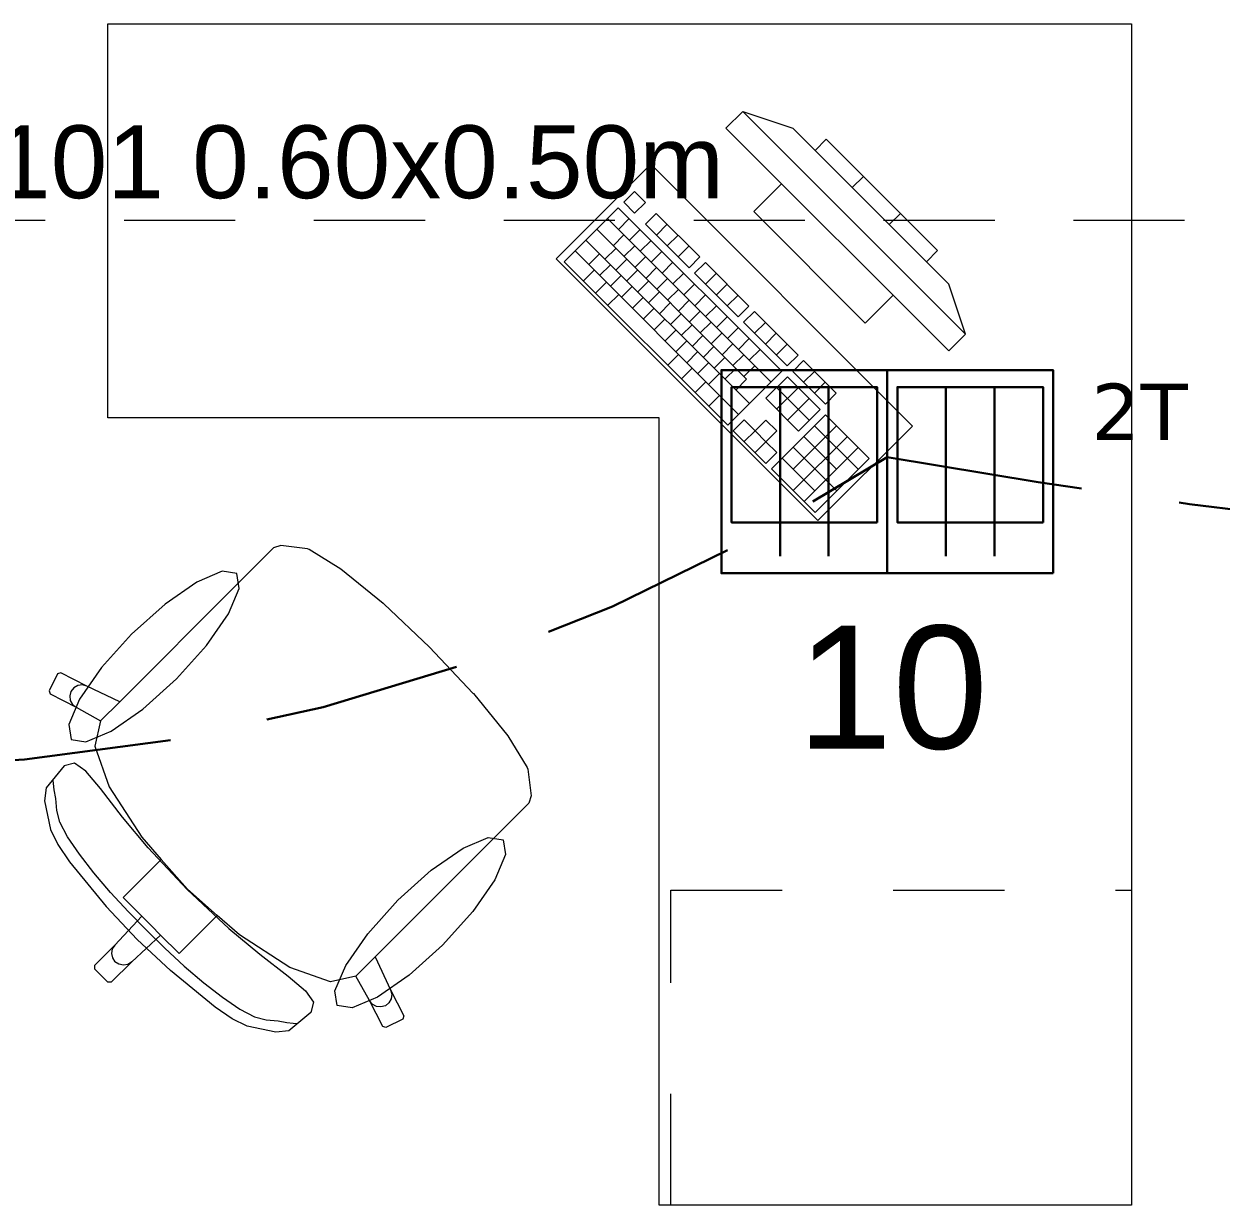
# Model space of a CAD drawing. Header units: inches. Extents: x -19 to 5698, y -728 to 92.
# Drawn here: x 116.666 to 118.186, y 38.149 to 39.649 of the extents above; entities that cross this region are included whole.
import ezdxf

# ---------------------------------------------------------------- set-up
doc = ezdxf.new("R2010")
doc.units = ezdxf.units.IN
doc.header["$MEASUREMENT"] = 0
for name, pattern in [('HIDDEN', [0.375, 0.25, -0.125]), ('Hidden Line', [0.195611, 0.141111, -0.0545]), ('Rayas', [0.282222, 0.141111, -0.141111])]:
    doc.linetypes.add(name, pattern=pattern)
doc.layers.get('0').update_dxf_attribs({"color": 61})
doc.layers.add('00 conduct tomacorr', color=120, linetype='HIDDEN', lineweight=30)
doc.layers.add('00 IE LUZ EMERGENCIA', color=253, linetype='Continuous', lineweight=0)
for name, color, linetype in [('08 _ STR _ EXT _ 09 Vigas', 251, 'Continuous'), ('Interior - Mobiliario', 7, 'Continuous'), ('Notas - Etiquetas', 7, 'Continuous')]:
    doc.layers.add(name, color=color, linetype=linetype)
doc.styles.add('Annotative', font='arial.ttf')
doc.styles.add('Estilo_Generado_4', font='swisse.ttf')

# ---------------------------------------------------------------- blocks, each defined once
blk = doc.blocks.new('CAJA POP UP 6 MODULOS')
at = {"layer": '00 conduct tomacorr', "linetype": 'Continuous'}
for p, q in [((-0.095, -0.165), (-0.095, -0.0151)), ((-0.052, -0.165), (-0.052, -0.0151)), ((0.052, -0.165), (0.052, -0.0151)), ((0.095, -0.165), (0.095, -0.0151)), ((0, -0.165), (0, -0.18))]:
    blk.add_line(p, q, dxfattribs=at)
for points in [[(-0.147, 0), (0.147, 0), (0.147, -0.18), (-0.147, -0.18)], [(0, 0), (0.147, 0), (0.147, -0.18), (0, -0.18)]]:
    blk.add_lwpolyline(points, close=True, dxfattribs=at)
for points in [[(-0.138, -0.045), (-0.009, -0.045), (-0.009, -0.165), (-0.138, -0.165), (-0.138, -0.045)], [(0.009, -0.045), (0.138, -0.045), (0.138, -0.165), (0.009, -0.165), (0.009, -0.045)]]:
    blk.add_lwpolyline(points, dxfattribs=at)
at = {"color": 1, "insert": (-0.1807, -0.168), "char_height": 0.05, "attachment_point": 1, "rotation": 180}
blk.add_mtext_dynamic_manual_height_columns('{\\fVerdana|b0|i0|c0|p34;2T}', width=0.000481, gutter_width=0.1561, heights=[0], dxfattribs=at)

msp = doc.modelspace()

# ---------------------------------------------------------------- linework, layer by layer
at = {"layer": '00 conduct tomacorr'}
for centre, radius, start, end in [((116.4404, 41.1147), 2.4103, 229.3184, 303.2637), ((119.279, 47.582), 8.6172, 259.86315, 280.47933)]:
    msp.add_arc(centre, radius, start, end, dxfattribs=at)
at = {"layer": '08 _ STR _ EXT _ 09 Vigas', "color": 251, "linetype": 'Hidden Line', "lineweight": 13, "true_color": 0x636466}
msp.add_line((116.07, 39.4), (122.57, 39.4), dxfattribs=at)
at = {"layer": 'Interior - Mobiliario', "color": 175, "linetype": 'Continuous', "lineweight": 13}
for p, q in [((117.5788, 39.5382), (117.5576, 39.517)), ((117.8616, 39.2554), (117.5788, 39.5382)), ((117.5788, 39.5382), (117.6424, 39.517)), ((117.5576, 39.517), (117.8404, 39.2342)), ((117.6424, 39.517), (117.8404, 39.319)), ((117.6849, 39.5029), (117.6707, 39.4887)), ((117.8263, 39.3615), (117.6849, 39.5029)), ((117.6707, 39.4887), (117.8121, 39.3473)), ((117.6283, 39.4463), (117.5929, 39.411)), ((117.7697, 39.3049), (117.6283, 39.4463)), ((117.7179, 39.4416), (117.732, 39.4557)), ((117.4414, 39.4365), (117.4277, 39.4228)), ((117.4553, 39.4227), (117.4414, 39.4365)), ((117.4208, 39.4159), (117.3523, 39.3474)), ((117.6285, 39.2082), (117.4208, 39.4159)), ((117.4277, 39.4228), (117.4415, 39.4089)), ((117.4415, 39.4089), (117.4553, 39.4227)), ((117.4071, 39.4022), (117.6148, 39.1945)), ((117.421, 39.3884), (117.4347, 39.4021)), ((117.4691, 39.4088), (117.4554, 39.3951)), ((117.5245, 39.3534), (117.4691, 39.4088)), ((117.5929, 39.411), (117.7344, 39.2695)), ((117.765, 39.3945), (117.7791, 39.4086)), ((117.3934, 39.3885), (117.5838, 39.1981)), ((117.4348, 39.3745), (117.4485, 39.3882)), ((117.4554, 39.3951), (117.5108, 39.3397)), ((117.4692, 39.3812), (117.4829, 39.395)), ((117.3797, 39.3748), (117.5874, 39.1671)), ((117.4142, 39.3677), (117.4279, 39.3814)), ((117.4487, 39.3607), (117.4624, 39.3744)), ((117.4831, 39.3674), (117.4968, 39.3811)), ((117.366, 39.3611), (117.5737, 39.1534)), ((117.3833, 39.3438), (117.397, 39.3575)), ((117.4039, 39.3506), (117.4176, 39.3643)), ((117.428, 39.3539), (117.4417, 39.3676)), ((117.4419, 39.34), (117.4556, 39.3537)), ((117.4625, 39.3468), (117.4762, 39.3605)), ((117.4969, 39.3535), (117.5106, 39.3673)), ((117.5108, 39.3397), (117.5245, 39.3534)), ((117.8121, 39.3473), (117.8263, 39.3615)), ((117.3523, 39.3474), (117.56, 39.1396)), ((117.3971, 39.3299), (117.4109, 39.3436)), ((117.4178, 39.3367), (117.4315, 39.3504)), ((117.4557, 39.3262), (117.4694, 39.3399)), ((117.4764, 39.333), (117.4901, 39.3467)), ((117.5314, 39.3465), (117.5177, 39.3328)), ((117.5868, 39.2911), (117.5314, 39.3465)), ((117.3765, 39.3231), (117.3902, 39.3368)), ((117.411, 39.3161), (117.4247, 39.3298)), ((117.4316, 39.3229), (117.4453, 39.3366)), ((117.4696, 39.3123), (117.4833, 39.3261)), ((117.4902, 39.3191), (117.5039, 39.3328)), ((117.5177, 39.3328), (117.5731, 39.2774)), ((117.5315, 39.3189), (117.5453, 39.3326)), ((117.3921, 39.3075), (117.4058, 39.3213)), ((117.4248, 39.3022), (117.4385, 39.3159)), ((117.4455, 39.309), (117.4592, 39.3227)), ((117.4593, 39.2952), (117.473, 39.3089)), ((117.4834, 39.2985), (117.4971, 39.3122)), ((117.5041, 39.3053), (117.5178, 39.319)), ((117.5454, 39.3051), (117.5591, 39.3188)), ((117.8616, 39.2554), (117.8404, 39.319)), ((117.4077, 39.292), (117.4214, 39.3057)), ((117.4387, 39.2884), (117.4524, 39.3021)), ((117.4732, 39.2813), (117.4869, 39.295)), ((117.4973, 39.2846), (117.511, 39.2984)), ((117.5179, 39.2914), (117.5316, 39.3051)), ((117.5592, 39.2912), (117.573, 39.3049)), ((117.7344, 39.2695), (117.7697, 39.3049)), ((117.4525, 39.2745), (117.4662, 39.2882)), ((117.487, 39.2675), (117.5007, 39.2812)), ((117.5111, 39.2708), (117.5248, 39.2845)), ((117.5318, 39.2776), (117.5455, 39.2913)), ((117.5456, 39.2637), (117.5593, 39.2775)), ((117.5731, 39.2774), (117.5868, 39.2911)), ((117.5937, 39.2842), (117.58, 39.2705)), ((117.6491, 39.2288), (117.5937, 39.2842)), ((117.4664, 39.2607), (117.4801, 39.2744)), ((117.5009, 39.2536), (117.5146, 39.2673)), ((117.525, 39.2569), (117.5387, 39.2707)), ((117.5594, 39.2499), (117.5732, 39.2636)), ((117.58, 39.2705), (117.6354, 39.2151)), ((117.5939, 39.2566), (117.6076, 39.2703)), ((117.4802, 39.2468), (117.4939, 39.2605)), ((117.5147, 39.2398), (117.5284, 39.2535)), ((117.5388, 39.2431), (117.5525, 39.2568)), ((117.5733, 39.236), (117.587, 39.2498)), ((117.6077, 39.2428), (117.6214, 39.2565)), ((117.8404, 39.2342), (117.8616, 39.2554)), ((117.4941, 39.233), (117.5078, 39.2467)), ((117.5079, 39.2191), (117.5216, 39.2328)), ((117.5286, 39.2259), (117.5423, 39.2396)), ((117.5527, 39.2293), (117.5664, 39.243)), ((117.5871, 39.2222), (117.6009, 39.2359)), ((117.6216, 39.2289), (117.6353, 39.2426)), ((117.4838, 39.2158), (117.4975, 39.2295)), ((117.5218, 39.2053), (117.5355, 39.219)), ((117.5424, 39.2121), (117.5561, 39.2258)), ((117.5665, 39.2154), (117.5802, 39.2291)), ((117.6354, 39.2151), (117.6491, 39.2288)), ((117.656, 39.2219), (117.6423, 39.2081)), ((117.6976, 39.1803), (117.656, 39.2219)), ((117.5011, 39.1985), (117.5148, 39.2122)), ((117.5356, 39.1914), (117.5493, 39.2052)), ((117.5563, 39.1982), (117.57, 39.2119)), ((117.56, 39.1396), (117.6285, 39.2082)), ((117.5804, 39.2016), (117.5941, 39.2153)), ((117.6423, 39.2081), (117.6839, 39.1666)), ((117.6562, 39.1943), (117.6699, 39.208)), ((117.5184, 39.1812), (117.5322, 39.1949)), ((117.5701, 39.1844), (117.5838, 39.1981)), ((117.6355, 39.2013), (117.608, 39.1739)), ((117.6218, 39.1876), (117.6633, 39.146)), ((117.6219, 39.16), (117.6493, 39.1874)), ((117.677, 39.1597), (117.6355, 39.2013)), ((117.67, 39.1805), (117.6837, 39.1942)), ((117.5357, 39.1639), (117.5495, 39.1776)), ((117.608, 39.1739), (117.6496, 39.1323)), ((117.6357, 39.1462), (117.6632, 39.1736)), ((117.6839, 39.1666), (117.6976, 39.1803)), ((117.6496, 39.1323), (117.677, 39.1597)), ((117.5806, 39.1464), (117.5669, 39.1327)), ((117.5945, 39.1326), (117.5806, 39.1464)), ((117.6082, 39.1463), (117.5945, 39.1326)), ((117.622, 39.1325), (117.6082, 39.1463)), ((117.6839, 39.1528), (117.6154, 39.0843)), ((117.7393, 39.0974), (117.6839, 39.1528)), ((117.5669, 39.1327), (117.6084, 39.0912)), ((117.5808, 39.1189), (117.5945, 39.1326)), ((117.5945, 39.1326), (117.6083, 39.1187)), ((117.6083, 39.1187), (117.622, 39.1325)), ((117.6429, 39.0841), (117.6978, 39.139)), ((117.6565, 39.1254), (117.6981, 39.0839)), ((117.6702, 39.1391), (117.7256, 39.0837)), ((117.5946, 39.105), (117.6083, 39.1187)), ((117.6222, 39.1049), (117.6083, 39.1187)), ((117.6428, 39.1117), (117.6982, 39.0563)), ((117.6431, 39.0566), (117.7116, 39.1251)), ((117.6569, 39.0427), (117.7255, 39.1113)), ((117.6084, 39.0912), (117.6222, 39.1049)), ((117.6291, 39.098), (117.6706, 39.0564)), ((117.6708, 39.0289), (117.7393, 39.0974)), ((117.6154, 39.0843), (117.6708, 39.0289)), ((116.9831, 38.9839), (116.9612, 38.962)), ((116.9924, 38.9868), (116.9831, 38.9839)), ((117.0263, 38.9828), (116.9924, 38.9868)), ((117.0285, 38.9819), (117.0263, 38.9828)), ((117.0685, 38.957), (117.0285, 38.9819)), ((116.9612, 38.962), (116.9357, 38.9365)), ((117.1222, 38.9134), (117.0685, 38.957)), ((116.9357, 38.9365), (116.7878, 38.7886)), ((117.123, 38.9128), (117.1222, 38.9134)), ((117.1813, 38.8579), (117.123, 38.9128)), ((117.1813, 38.8579), (117.2362, 38.7996)), ((116.7089, 38.8239), (116.6981, 38.8025)), ((116.7129, 38.8252), (116.7089, 38.8239)), ((116.746, 38.8082), (116.7129, 38.8252)), ((116.7295, 38.8063), (116.7258, 38.8017)), ((116.7346, 38.8092), (116.7295, 38.8063)), ((116.7404, 38.8098), (116.7346, 38.8092)), ((116.746, 38.8082), (116.7404, 38.8098)), ((116.7878, 38.7886), (116.746, 38.8082)), ((116.6981, 38.8025), (116.6994, 38.7985)), ((116.6994, 38.7985), (116.7325, 38.7815)), ((116.7258, 38.8017), (116.7243, 38.7961)), ((116.7243, 38.7961), (116.725, 38.7903)), ((117.2362, 38.7996), (117.2369, 38.7988)), ((117.2369, 38.7988), (117.2804, 38.7451)), ((116.725, 38.7903), (116.7279, 38.7851)), ((116.7279, 38.7851), (116.7325, 38.7815)), ((116.7325, 38.7815), (116.7635, 38.7642)), ((116.7636, 38.7644), (116.7878, 38.7886)), ((116.7635, 38.7642), (116.7561, 38.7322)), ((116.7636, 38.7644), (116.7635, 38.7642)), ((116.7561, 38.7322), (116.7744, 38.6803)), ((117.2804, 38.7451), (117.3053, 38.705)), ((116.7174, 38.7071), (116.6942, 38.6793)), ((116.7303, 38.7105), (116.7174, 38.7071)), ((116.7447, 38.7005), (116.7303, 38.7105)), ((116.7633, 38.6782), (116.7447, 38.7005)), ((117.3053, 38.705), (117.3062, 38.7029)), ((117.3062, 38.7029), (117.3102, 38.669)), ((116.7039, 38.6845), (116.7031, 38.6891)), ((116.7047, 38.6765), (116.7039, 38.6845)), ((116.6942, 38.6793), (116.6924, 38.6625)), ((116.7067, 38.6657), (116.7047, 38.6765)), ((116.7912, 38.6421), (116.7633, 38.6782)), ((116.7744, 38.6803), (116.8158, 38.6164)), ((116.6924, 38.6625), (116.7001, 38.6264)), ((116.7078, 38.6503), (116.7067, 38.6657)), ((117.3073, 38.6597), (117.2854, 38.6378)), ((117.3102, 38.669), (117.3073, 38.6597)), ((116.7117, 38.6356), (116.7078, 38.6503)), ((116.8239, 38.6028), (116.7912, 38.6421)), ((116.7001, 38.6264), (116.7091, 38.6071)), ((116.7217, 38.6168), (116.7117, 38.6356)), ((117.2854, 38.6378), (117.2599, 38.6123)), ((116.7366, 38.5949), (116.7217, 38.6168)), ((116.8158, 38.6164), (116.8405, 38.5883)), ((117.2599, 38.6123), (117.112, 38.4644)), ((116.7091, 38.6071), (116.724, 38.5854)), ((116.7551, 38.5711), (116.7366, 38.5949)), ((116.8734, 38.55), (116.8239, 38.6028)), ((116.724, 38.5854), (116.7708, 38.5287)), ((116.8405, 38.5883), (116.8132, 38.5609)), ((116.8405, 38.5883), (116.8739, 38.5505)), ((116.7763, 38.5464), (116.7551, 38.5711)), ((116.8132, 38.5609), (116.792, 38.5398)), ((116.8734, 38.55), (116.9262, 38.5005)), ((116.9117, 38.5171), (116.8739, 38.5505)), ((116.7989, 38.5217), (116.7763, 38.5464)), ((116.792, 38.5398), (116.8157, 38.5161)), ((116.7708, 38.5287), (116.8099, 38.4865)), ((116.8217, 38.4983), (116.7989, 38.5217)), ((116.8157, 38.5161), (116.7817, 38.4796)), ((116.8157, 38.5161), (116.8276, 38.5042)), ((116.8395, 38.4922), (116.8276, 38.5042)), ((116.9117, 38.5171), (116.8843, 38.4898)), ((116.9398, 38.4924), (116.9117, 38.5171)), ((116.8395, 38.4922), (116.803, 38.4583)), ((116.8217, 38.4983), (116.8451, 38.4755)), ((116.8632, 38.4686), (116.8395, 38.4922)), ((116.8843, 38.4898), (116.8632, 38.4686)), ((116.9262, 38.5005), (116.9655, 38.4678)), ((117.0037, 38.451), (116.9398, 38.4924)), ((116.7817, 38.4796), (116.7556, 38.4535)), ((116.7784, 38.4748), (116.7773, 38.469)), ((116.7817, 38.4796), (116.7784, 38.4748)), ((116.8521, 38.4474), (116.8099, 38.4865)), ((116.8451, 38.4755), (116.8698, 38.4529)), ((116.803, 38.4583), (116.7769, 38.4322)), ((116.7773, 38.469), (116.7785, 38.4633)), ((116.7785, 38.4633), (116.7818, 38.4584)), ((116.7867, 38.4551), (116.7818, 38.4584)), ((116.803, 38.4583), (116.7982, 38.455)), ((116.9655, 38.4678), (117.0016, 38.4399)), ((117.0878, 38.4402), (117.112, 38.4644)), ((117.112, 38.4644), (117.1316, 38.4226)), ((116.7556, 38.4535), (116.7556, 38.4493)), ((116.7556, 38.4493), (116.7641, 38.4407)), ((116.7924, 38.4539), (116.7867, 38.4551)), ((116.7982, 38.455), (116.7924, 38.4539)), ((116.9088, 38.4006), (116.8521, 38.4474)), ((116.8698, 38.4529), (116.8945, 38.4317)), ((117.0556, 38.4327), (117.0037, 38.451)), ((116.7727, 38.4322), (116.7641, 38.4407)), ((116.7769, 38.4322), (116.7727, 38.4322)), ((116.8945, 38.4317), (116.9183, 38.4132)), ((117.0016, 38.4399), (117.0239, 38.4213)), ((117.0876, 38.4401), (117.0556, 38.4327)), ((117.0878, 38.4402), (117.0876, 38.4401)), ((117.1049, 38.4091), (117.0876, 38.4401)), ((116.9183, 38.4132), (116.9402, 38.3983)), ((117.0239, 38.4213), (117.0339, 38.4069)), ((117.1326, 38.4112), (117.1297, 38.4061)), ((117.1316, 38.4226), (117.1332, 38.417)), ((117.1316, 38.4226), (117.1486, 38.3895)), ((117.1332, 38.417), (117.1326, 38.4112)), ((116.9305, 38.3857), (116.9088, 38.4006)), ((116.9402, 38.3983), (116.959, 38.3883)), ((117.0339, 38.4069), (117.0305, 38.394)), ((117.1085, 38.4045), (117.1049, 38.4091)), ((117.1219, 38.376), (117.1049, 38.4091)), ((117.1137, 38.4016), (117.1085, 38.4045)), ((117.1195, 38.4009), (117.1137, 38.4016)), ((117.1251, 38.4024), (117.1195, 38.4009)), ((117.1297, 38.4061), (117.1251, 38.4024)), ((116.9498, 38.3767), (116.9305, 38.3857)), ((116.959, 38.3883), (116.9737, 38.3844)), ((116.9737, 38.3844), (116.9891, 38.3833)), ((116.9891, 38.3833), (116.9999, 38.3813)), ((116.9999, 38.3813), (117.008, 38.3805)), ((117.0305, 38.394), (117.0027, 38.3708)), ((117.1473, 38.3855), (117.1259, 38.3747)), ((117.1486, 38.3895), (117.1473, 38.3855)), ((116.9859, 38.369), (116.9498, 38.3767)), ((117.0027, 38.3708), (116.9859, 38.369)), ((117.008, 38.3805), (117.0125, 38.3797)), ((117.1259, 38.3747), (117.1219, 38.376))]:
    msp.add_line(p, q, dxfattribs=at)
at = {"layer": 'Interior - Mobiliario', "color": 175, "linetype": 'Rayas', "lineweight": 13}
for p, q in [((117.4877, 38.1493), (117.4877, 38.5493)), ((117.4877, 38.5493), (118.0727, 38.5493))]:
    msp.add_line(p, q, dxfattribs=at)
at = {"layer": 'Interior - Mobiliario', "color": 175, "linetype": 'Continuous', "lineweight": 13, "flags": 128}
for points in [[(118.0727, 39.6493), (118.0727, 38.1493), (117.4727, 38.1493), (117.4727, 39.1493), (116.7727, 39.1493), (116.7727, 39.6493)], [(117.4621, 39.4711), (117.3419, 39.3509), (117.6743, 39.0185), (117.7945, 39.1387)], [(116.8029, 38.8744), (116.7647, 38.8319), (116.7367, 38.7916), (116.7231, 38.7595), (116.726, 38.7406), (116.7449, 38.7377), (116.777, 38.7513), (116.8173, 38.7793), (116.8598, 38.8175), (116.898, 38.86), (116.926, 38.9003), (116.9396, 38.9324), (116.9367, 38.9513), (116.9178, 38.9542), (116.8857, 38.9406), (116.8454, 38.9126)], [(117.1978, 38.4795), (117.1553, 38.4413), (117.115, 38.4133), (117.0829, 38.3997), (117.064, 38.4026), (117.0611, 38.4215), (117.0747, 38.4536), (117.1027, 38.4939), (117.1409, 38.5364), (117.1834, 38.5746), (117.2237, 38.6026), (117.2558, 38.6162), (117.2747, 38.6133), (117.2776, 38.5944), (117.264, 38.5623), (117.236, 38.522)]]:
    msp.add_lwpolyline(points, close=True, dxfattribs=at)

# ---------------------------------------------------------------- block references
at = {"layer": '00 conduct tomacorr', "xscale": 1.432830642179531, "yscale": 1.432830642179531, "zscale": 1.432830642179531, "rotation": 180}
msp.add_blockref('CAJA POP UP 6 MODULOS', (117.7624, 38.9518), dxfattribs=at)

# ---------------------------------------------------------------- texts
at = {"layer": '00 IE LUZ EMERGENCIA', "style": 'Annotative'}
msp.add_attdef('10', (117.6476, 38.7289), '', height=0.1562, dxfattribs=at)
at = {"layer": 'Notas - Etiquetas', "color": 171, "linetype": 'Continuous', "lineweight": 13, "insert": (116.2766, 39.4267), "char_height": 0.0925, "attachment_point": 7, "style": 'Estilo_Generado_4'}
msp.add_mtext('\\A1;{\\pql;\\fSwis721 Ex BT|b0|i0|c0|p34;VIGA-101\\fSwis721 Ex BT|b0|i0|c0|p34; \\fSwis721 Ex BT|b0|i0|c0|p34;0.60\\fSwis721 Ex BT|b0|i0|c0|p34;x\\fSwis721 Ex BT|b0|i0|c0|p34;0.50\\fSwis721 Ex BT|b0|i0|c0|p34;m}', dxfattribs=at)

doc.saveas('drawing.dxf')
